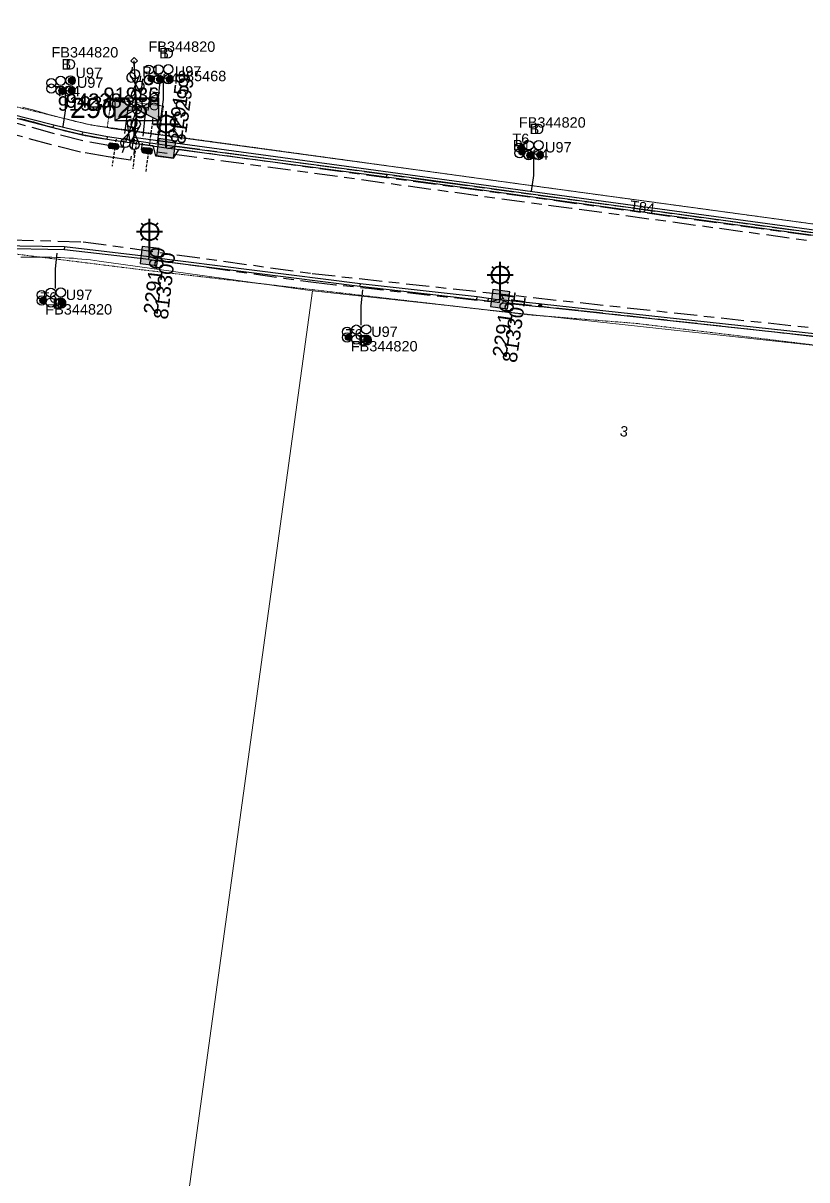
# Model space of a CAD drawing. Header units: metres. Extents: x -1 to 308408, y -2 to 6256973.
# Drawn here: x 307409.8 to 307545.8, y 6255116.7 to 6255317.5 of the extents above; entities that cross this region are included whole.
import ezdxf
from ezdxf.enums import TextEntityAlignment as Align

# ---------------------------------------------------------------- set-up
doc = ezdxf.new("R2010")
doc.units = ezdxf.units.M
for name, pattern in [('Cable Exist UG', [8.2, 4, -1.2, 1.8, -1.2]), ('DASHED', [0.75, 0.5, -0.25]), ('HIDDEN', [0.375, 0.25, -0.125]), ('HIDDEN2', [0.1875, 0.125, -0.0625])]:
    doc.linetypes.add(name, pattern=pattern)
doc.layers.get('0').update_dxf_attribs({"color": 6})
for name, color, linetype in [('_User DUCT CONFIGS', 7, 'Continuous'), ('Duct_SP_EXT', 7, 'Continuous'), ('Equip_HV_EXT', 7, 'Continuous'), ('Equip_LV_EXT', 7, 'Continuous'), ('Equip_SP_SL_EXT', 7, 'Continuous'), ('Mains_HV_EXT', 7, 'Continuous'), ('Mains_LV_EXT', 7, 'Continuous'), ('Mains_SL_EXT', 7, 'Continuous'), ('Services_SP_EXT', 7, 'Continuous'), ('Sub_SP_EXT', 7, 'Continuous'), ('SupportsUG_SP_LV_SL_EXT', 7, 'Continuous'), ('Trench_SP_EXT', 7, 'Continuous')]:
    doc.layers.add(name, color=color, linetype=linetype)
doc.layers.add('Cadastre Land Parcels_SP_EXT', color=9, linetype='Continuous', lineweight=5)
doc.layers.add('Cadastre Other Property_SP_EXT', color=9, linetype='HIDDEN', lineweight=5)
doc.layers.add('UNKNOWN_FEATURES', color=1, linetype='DASHED', plot=False)
doc.styles.add('COLUMN_LABEL', font='arial.ttf')
doc.styles.add('iecARIAL', font='arial.ttf', dxfattribs={"height": 2})
doc.styles.add('POLE_LABEL', font='arial.ttf')
doc.styles.get("Standard").update_dxf_attribs({"font": 'arial.ttf'})
doc.styles.add('SWITCH_LABEL', font='arial.ttf', dxfattribs={"height": 2.5})
doc.linetypes.add('Cable E UG', pattern='A,6,-0.5,["E",Standard,S=1.7,R=0,X=0.5,Y=-1],-2.9', length=9.4)

# ---------------------------------------------------------------- blocks, each defined once
blk = doc.blocks.new('SUB_PADMOUNT_EXT')
for points in [[(0, 0), (-3.84, 1.92), (-3.84, -1.92)], [(0, 0), (3.84, 1.92), (3.84, -1.92)]]:
    blk.add_hatch(color=256).paths.add_polyline_path(points)
for p, q in [((3.84, 1.92), (-3.84, -1.92)), ((-3.84, 1.92), (3.84, -1.92))]:
    blk.add_line(p, q)
blk.add_lwpolyline([(-3.84, -1.92), (3.84, -1.92), (3.84, 1.92), (-3.84, 1.92)], close=True)
for tag, height, flags, p in [('ASSET_NUM', 3.5, 8, (2, 2)), ('STREET_CODE', 0.2, 9, (1.5, 0)), ('CONSTRUCTED_VOLTAGE', 0.2, 9, (1.5, -0.2)), ('OPERATING_VOLTAGE', 0.2, 9, (1.5, -0.6)), ('ORIENTATION', 0.2, 9, (1.5, -0.8)), ('OWNED_BY', 0.2, 9, (1.5, -1)), ('OPERATED_BY', 0.2, 9, (1.5, -1.2)), ('SECONDARY_VOLTAGE', 0.2, 9, (1.5, -1.6)), ('STATE', 0.2, 9, (1.5, -1.8)), ('NO_PHASES', 0.2, 9, (1.5, -0.4)), ('MAINTAINED_BY', 0.2, 9, (1.5, -1.4)), ('PARENT', 0.2, 9, (1.5, -2)), ('SUBSTATION_TYPE', 0.2, 9, (1.5, -2.2)), ('STREETNAME', 0.2, 9, (1.5, -3)), ('SUBURB', 0.2, 9, (1.5, -3.2)), ('Z', 0.2, 1, (1.5, -3.6)), ('USAGE', 0.2, 9, (1.5, -2.4)), ('LEGEND', 0.2, 9, (1.5, -2.6)), ('LOCATION', 0.2, 9, (1.5, -2.8)), ('NOTES', 0.2, 9, (1.5, -3.4))]:
    blk.add_attdef(tag, text='', height=height, dxfattribs=dict(flags=flags)).set_placement(p, align=Align.MIDDLE_LEFT)
blk = doc.blocks.new('COLUMN_EXT')
blk.add_hatch(color=256).paths.add_polyline_path([(-1.49, 1.48), (-1.49, -1.49), (1.48, -1.49), (1.48, 1.48)])
blk.add_lwpolyline([(-1.49, -1.49), (1.48, -1.49), (1.48, 1.48), (-1.49, 1.48)], close=True)
for tag, height, style, flags, p in [('ASSET_NUM', 2.5, 'COLUMN_LABEL', 8, (2, 2)), ('STRUCTURE_PLANT_NUMBER', 0.2, 'POLE_LABEL', 9, (1.81, 0.03)), ('STREET_CODE', 0.2, 'COLUMN_LABEL', 9, (1.81, -0.2))]:
    blk.add_attdef(tag, text='', height=height, dxfattribs=dict(style=style, flags=flags)).set_placement(p, align=Align.MIDDLE_LEFT)
at = {"flags": 9}
for tag, p in [('COLUMN_TYPE', (1.81, -0.4)), ('OWNED_BY', (1.81, -0.6)), ('STATE', (1.81, -0.8)), ('USAGE', (1.81, -1)), ('STREETNAME', (1.81, -1.6)), ('SUBURB', (1.81, -1.8)), ('LEGEND', (1.81, -1.2)), ('LOCATION', (1.81, -1.4)), ('NOTES', (1.81, -2))]:
    blk.add_attdef(tag, text='', height=0.2, dxfattribs=at).set_placement(p, align=Align.MIDDLE_LEFT)
at = {"flags": 1}
blk.add_attdef('Z', (1.81, -2.35), '', height=0.2, dxfattribs=at)
blk = doc.blocks.new('DUCT_EXT')
blk.add_circle((0, 0.8), 0.8)
at = {"flags": 1}
blk.add_attdef('Z', (0, 0), '', height=0.2, dxfattribs=at)
at = {"flags": 9}
for tag, p in [('DUCT_CODE', (0, 0)), ('XSECT_TYPE', (0, -0.2)), ('STATE', (0, -0.6)), ('FB_REFERENCE', (0, -0.4)), ('NOTES', (0, -0.8))]:
    blk.add_attdef(tag, text='', height=0.2, dxfattribs=at).set_placement(p, align=Align.MIDDLE_LEFT)
blk = doc.blocks.new('SL_LANTERN_EXT')
at = {"lineweight": 40}
for p, q in [((0, 1.97), (0, 6.47)), ((-2.25, 4.22), (2.25, 4.22)), ((-1.46, 5.68), (-1.06, 5.28)), ((1.46, 5.68), (1.06, 5.28)), ((-1.46, 2.76), (-1.06, 3.16)), ((0, 0), (0, 2.72)), ((1.46, 2.76), (1.06, 3.16))]:
    blk.add_line(p, q, dxfattribs=at)
blk.add_circle((0, 4.22), 1.5, dxfattribs=at)
at = {"style": 'iecARIAL', "flags": 8}
blk.add_attdef('ASSET_NUM', (1.5, 1.5), '', height=2.5, dxfattribs=at)
for tag, p, height, flags in [('OPERATING_VOLTAGE', (0.98, -1.65), 0.2, 9), ('ORIENTATION', (0.98, -1.85), 0.2, 9), ('OWNED_BY', (0.98, -2.05), 0.2, 9), ('CONSTRUCTED_VOLTAGE', (0.98, -0.65), 0.2, 9), ('CONTROL_TYPE', (0.98, -0.85), 0.2, 9), ('LANTERN_PURPOSE', (0.98, -1.05), 0.2, 9), ('LANTERN_TYPE', (0.98, -1.25), 0.2, 9), ('NO_PHASES', (0.98, -1.45), 0.2, 9), ('LNUMBER', (2.18, -3.25), 2.5, 8), ('STATE', (0.98, -2.25), 0.2, 9), ('USAGE', (0.98, -2.45), 0.2, 9), ('CEXIST', (0.98, -2.65), 0.2, 9), ('CNEW', (0.98, -2.85), 0.2, 9), ('CNUMBER', (0.98, -3.05), 0.2, 9), ('CREMOVE', (0.98, -3.25), 0.2, 9), ('CREPLACE', (0.98, -3.45), 0.2, 9), ('LKINGHEIGHT', (0.98, -3.65), 0.2, 9), ('LBRACKET', (0.98, -3.85), 0.2, 9), ('LBRACKETVOCAB', (0.98, -4.05), 0.2, 9), ('LCATEGORY', (0.98, -4.25), 0.2, 9), ('LCHARGE1', (0.98, -4.45), 0.2, 9), ('LCHARGE1PERCENT', (0.98, -4.65), 0.2, 9), ('LCHARGE2', (0.98, -4.85), 0.2, 9), ('LCHARGE2PERCENT', (0.98, -5.05), 0.2, 9), ('LCHARGE3', (0.98, -5.25), 0.2, 9), ('LCHARGE3PERCENT', (0.98, -5.45), 0.2, 9), ('LEXIST', (0.98, -5.65), 0.2, 9), ('LLAMP', (0.98, -5.85), 0.2, 9), ('LLAMPVOCAB', (0.98, -6.05), 0.2, 9), ('LMAST', (0.98, -6.25), 0.2, 9), ('LMASTVOCAB', (0.98, -6.45), 0.2, 9), ('LNEW', (0.98, -6.65), 0.2, 9), ('LANTNUMBER', (0.98, -6.85), 0.2, 9), ('LOUTREACH', (0.98, -7.25), 0.2, 9), ('LOUTREACHVOCAB', (0.98, -7.45), 0.2, 9), ('LRATECODE', (0.98, -7.65), 0.2, 9), ('LREMOVE', (0.98, -7.85), 0.2, 9), ('LREPLACE', (0.98, -8.05), 0.2, 9), ('STREETNAME', (0.98, -9.25), 0.2, 9), ('SUBURB', (0.98, -9.45), 0.2, 1), ('LTYPE', (0.98, -8.25), 0.2, 9), ('LTYPEVOCAB', (0.98, -8.45), 0.2, 9), ('LEGEND', (0.98, -8.65), 0.2, 9), ('LOCATION', (0.98, -8.85), 0.2, 9), ('NOTES', (0.98, -9.05), 0.2, 9)]:
    blk.add_attdef(tag, p, '', height=height, dxfattribs=dict(flags=flags))
blk = doc.blocks.new('CCP_EXT')
at = {"flags": 9}
for tag, p in [('STATE', (0, -1.8)), ('NOTES', (0, -2))]:
    blk.add_attdef(tag, text='', height=0.2, dxfattribs=at).set_placement(p, align=Align.MIDDLE_LEFT)
blk.add_wipeout([(0, 0.57), (0.57, 0), (0, -0.57), (-0.57, 0)])
blk.add_lwpolyline([(-0.57, 0), (0, 0.57), (0.57, 0), (0, -0.57), (-0.57, 0)])
at = {"flags": 1}
blk.add_attdef('Z', (0, 0), '', height=0.2, dxfattribs=at)
at = {"flags": 9}
for tag, p in [('CCP_TYPE', (0, 0)), ('CONSTRUCTED_VOLTAGE', (0, -0.2)), ('OPERATING_VOLTAGE', (0, -0.6)), ('ORIENTATION', (0, -0.8)), ('OWNED_BY', (0, -1)), ('NO_PHASES', (0, -0.4)), ('USAGE', (0, -1.2)), ('LEGEND', (0, -1.4)), ('LIFE_SUPPORT', (0, -1.6))]:
    blk.add_attdef(tag, text='', height=0.2, dxfattribs=at).set_placement(p, align=Align.MIDDLE_LEFT)
blk = doc.blocks.new('HV_STJ_EXT')
h = blk.add_hatch(color=256)
edge = h.paths.add_edge_path()
edge.add_ellipse((-0.59, 0.13), major_axis=(0.226, 0.226), ratio=1, start_angle=45, end_angle=135)
edge.add_line((-0.91, 0.13), (-0.91, -0.13))
edge.add_ellipse((-0.59, -0.13), major_axis=(0.226, 0.226), ratio=1, start_angle=135, end_angle=225)
edge.add_line((-0.59, -0.45), (0.59, -0.45))
edge.add_ellipse((0.59, -0.13), major_axis=(-0.226, 0.226), ratio=1, start_angle=135, end_angle=225)
edge.add_line((0.91, -0.13), (0.91, 0.13))
edge.add_ellipse((0.59, 0.13), major_axis=(-0.226, 0.226), ratio=1, start_angle=225, end_angle=315)
edge.add_line((0.59, 0.45), (-0.59, 0.45))
blk.add_lwpolyline([(-0.91, 0.13), (-0.91, -0.13, 0.414214), (-0.59, -0.45), (0.59, -0.45, 0.414214), (0.91, -0.13), (0.91, 0.13, 0.414214), (0.59, 0.45), (-0.59, 0.45, 0.414214)], format="xyb", close=True)
for tag, flags, p in [('ORIENTATION', 9, (1.5, 0)), ('Z', 1, (1.5, -0.8)), ('USAGE', 9, (1.5, -0.2)), ('LEGEND', 9, (1.5, -0.4)), ('NOTES', 9, (1.5, -0.6))]:
    blk.add_attdef(tag, text='', height=0.2, dxfattribs=dict(flags=flags)).set_placement(p, align=Align.MIDDLE_LEFT)
blk = doc.blocks.new('LV_UG_DFUSE_CLOSED_EXT')
for points in [[(1, 0), (0, 0)], [(5.04, 0.73), (2.16, -0.72)], [(5.05, -0.71), (2.16, 0.72)], [(6.2, 0.01), (7.2, 0.01)]]:
    blk.add_lwpolyline(points)
for centre in [(1.8, 0), (5.4, 0.01)]:
    blk.add_circle(centre, 0.8)
at = {"flags": 9}
for tag, p in [('ACTUAL_STATUS', (0, 0)), ('CONSTRUCTED_VOLTAGE', (0, -0.2)), ('OPERATING_VOLTAGE', (0, -0.6)), ('ORIENTATION', (0, -0.8)), ('STATE', (0, -1)), ('SWITCH_TYPE', (0, -1.2)), ('NO_PHASES', (0, -0.4)), ('USAGE', (0, -1.4)), ('NOTES', (0, -1.6))]:
    blk.add_attdef(tag, text='', height=0.2, dxfattribs=at).set_placement(p, align=Align.MIDDLE_LEFT)
at = {"flags": 1}
blk.add_attdef('Z', (0, 0), '', height=0.2, dxfattribs=at)
blk = doc.blocks.new('SWG_HOLEC_SU_EXT')
blk.add_line((1.8, -2), (5.8, -2))
for points in [[(1, 0), (0, 0)], [(6.6, 0), (7.6, 0)]]:
    blk.add_lwpolyline(points)
for points in [[(1.8, -0.8, 1), (1.8, 0.8, 1)], [(5.8, -0.8, 1), (5.8, 0.8, 1)]]:
    blk.add_lwpolyline(points, format="xyb", close=True)
at = {"style": 'SWITCH_LABEL', "flags": 8}
blk.add_attdef('ASSET_NUM', text='', height=2.5, rotation=179.9544, dxfattribs=at).set_placement((-2.4, 0), align=Align.MIDDLE_LEFT)
at = {"flags": 1}
blk.add_attdef('Z', (0, 0), '', height=0.2, dxfattribs=at)
at = {"flags": 9}
for tag, p in [('ACTUAL_STATUS', (0, -0.4)), ('CONSTRUCTED_VOLTAGE', (0, -0.6)), ('OPERATING_VOLTAGE', (0, -1)), ('ORIENTATION', (0, -1.2)), ('OWNED_BY', (0, -1.4)), ('STATE', (0, -1.8)), ('SWITCH_TYPE', (0, -2)), ('NO_PHASES', (0, -0.8)), ('PARENT', (0, -1.6)), ('STREETNAME', (0, -2.6)), ('SUBURB', (0, -2.8)), ('USAGE', (0, -2.2)), ('LOCATION', (0, -2.4)), ('NOTES', (0, -3))]:
    blk.add_attdef(tag, text='', height=0.2, dxfattribs=at).set_placement(p, align=Align.MIDDLE_LEFT)
at = {"style": 'SWITCH_LABEL', "flags": 9}
blk.add_attdef('STREET_CODE', text='', height=0.2, dxfattribs=at).set_placement((0, -0.2), align=Align.MIDDLE_LEFT)
blk = doc.blocks.new('SWG_HOLEC_SU_NO_EXT')
blk.add_line((1.8, -2), (5.8, -2))
for points in [[(1, 0), (0, 0)], [(6.6, 0), (7.6, 0)]]:
    blk.add_lwpolyline(points)
for points in [[(1.8, -0.8, 1), (1.8, 0.8, 1)], [(5.8, -0.8, 1), (5.8, 0.8, 1)]]:
    blk.add_lwpolyline(points, format="xyb", close=True)
at = {"insert": (5.31, -3.64), "char_height": 1.4, "width": 3.8863, "attachment_point": 1, "rotation": 180}
blk.add_mtext('{\\fArial|b0|i0|c0|p34;N/O}', dxfattribs=at)
at = {"style": 'SWITCH_LABEL', "flags": 8}
blk.add_attdef('ASSET_NUM', text='', height=2.5, rotation=179.9544, dxfattribs=at).set_placement((-2.4, 0), align=Align.MIDDLE_LEFT)
at = {"flags": 1}
blk.add_attdef('Z', (0, 0), '', height=0.2, dxfattribs=at)
at = {"flags": 9}
for tag, p in [('ACTUAL_STATUS', (0, -0.4)), ('CONSTRUCTED_VOLTAGE', (0, -0.6)), ('OPERATING_VOLTAGE', (0, -1)), ('ORIENTATION', (0, -1.2)), ('OWNED_BY', (0, -1.4)), ('STATE', (0, -1.8)), ('SWITCH_TYPE', (0, -2)), ('NO_PHASES', (0, -0.8)), ('PARENT', (0, -1.6)), ('STREETNAME', (0, -2.6)), ('SUBURB', (0, -2.8)), ('USAGE', (0, -2.2)), ('LOCATION', (0, -2.4)), ('NOTES', (0, -3))]:
    blk.add_attdef(tag, text='', height=0.2, dxfattribs=at).set_placement(p, align=Align.MIDDLE_LEFT)
at = {"style": 'SWITCH_LABEL', "flags": 9}
blk.add_attdef('STREET_CODE', text='', height=0.2, dxfattribs=at).set_placement((0, -0.2), align=Align.MIDDLE_LEFT)
blk = doc.blocks.new('CABLE_LARGE_EXT')
h = blk.add_hatch(color=256)
edge = h.paths.add_edge_path()
edge.add_arc((0, 0.55), 0.55, 0, 360)
blk.add_circle((0, 0.55), 0.55)
at = {"flags": 1}
blk.add_attdef('Z', (0, 0), '', height=0.2, dxfattribs=at)
at = {"flags": 9}
for tag, p in [('COND_CODE', (0, 0)), ('STATE', (0, -0.4)), ('XSECT_SIZE', (0, -0.6)), ('FB_REFERENCE', (0, -0.2)), ('NOTES', (0, -0.8))]:
    blk.add_attdef(tag, text='', height=0.2, dxfattribs=at).set_placement(p, align=Align.MIDDLE_LEFT)

msp = doc.modelspace()

# ---------------------------------------------------------------- linework, layer by layer
at = {"layer": '_User DUCT CONFIGS'}
for points in [[(307434.07, 6255307.17), (307434.07, 6255304.19), (307433.02, 6255296.7)], [(307417.07, 6255305.21), (307417.07, 6255302.23), (307416.67, 6255299.51)], [(307498.34, 6255293.99), (307498.34, 6255291.01), (307497.94, 6255288.3)], [(307415.4, 6255271.43), (307415.4, 6255274.81), (307415.69, 6255277.55)], [(307468.42, 6255265.03), (307468.42, 6255268.41), (307468.71, 6255271.15)]]:
    msp.add_lwpolyline(points, dxfattribs=at)
at = {"layer": 'Cadastre Land Parcels_SP_EXT', "linetype": 'Continuous'}
for points in [[(307409.69, 6255302.87), (307410.48, 6255302.67), (307411.28, 6255302.47), (307412.07, 6255302.26), (307412.86, 6255302.04), (307413.65, 6255301.81), (307414.44, 6255301.58), (307415.16, 6255301.37), (307415.87, 6255301.17), (307416.59, 6255300.97), (307417.32, 6255300.78), (307418.04, 6255300.6), (307418.77, 6255300.42), (307419.49, 6255300.26), (307420.22, 6255300.09), (307420.95, 6255299.94), (307421.68, 6255299.79), (307422.42, 6255299.65), (307423.15, 6255299.52), (307423.89, 6255299.4), (307424.62, 6255299.28), (307425.36, 6255299.16), (307426.1, 6255299.06), (307588.42, 6255276.95)], [(307588.42, 6255276.95), (307426.1, 6255299.06), (307425.36, 6255299.16), (307424.62, 6255299.28), (307423.89, 6255299.4), (307423.15, 6255299.52), (307422.42, 6255299.65), (307421.68, 6255299.79), (307420.95, 6255299.94), (307420.22, 6255300.09), (307419.49, 6255300.26), (307418.77, 6255300.42), (307418.04, 6255300.6), (307417.32, 6255300.78), (307416.59, 6255300.97), (307415.87, 6255301.17), (307415.16, 6255301.37), (307414.44, 6255301.58), (307413.65, 6255301.81), (307412.86, 6255302.04), (307412.07, 6255302.26), (307411.28, 6255302.47), (307410.48, 6255302.67), (307409.69, 6255302.87)], [(307409.37, 6255276.84), (307410.19, 6255276.84), (307411.02, 6255276.85), (307411.76, 6255276.86), (307412.51, 6255276.87), (307413.26, 6255276.86), (307414, 6255276.85), (307414.75, 6255276.84), (307415.5, 6255276.81), (307416.24, 6255276.78), (307416.99, 6255276.74), (307417.73, 6255276.69), (307418.48, 6255276.64), (307419.22, 6255276.58), (307419.97, 6255276.51), (307420.71, 6255276.43), (307421.45, 6255276.35), (307422.19, 6255276.26), (307422.93, 6255276.17), (307459.97, 6255271), (307587.67, 6255257.12)], [(307426.09, 6255024.13), (307459.97, 6255271), (307459.97, 6255271), (307422.93, 6255276.17), (307422.19, 6255276.26), (307421.45, 6255276.35), (307420.71, 6255276.43), (307419.97, 6255276.51), (307419.22, 6255276.58), (307418.48, 6255276.64), (307417.73, 6255276.69), (307416.99, 6255276.74), (307416.24, 6255276.78), (307415.5, 6255276.81), (307414.75, 6255276.84), (307414, 6255276.85), (307413.26, 6255276.86), (307412.51, 6255276.87), (307411.76, 6255276.86), (307411.02, 6255276.85), (307410.19, 6255276.84), (307409.37, 6255276.84)], [(307602.44, 6255104.04), (307619.63, 6255119.37), (307608.28, 6255142.37), (307576.76, 6255147.05), (307587.67, 6255257.12), (307459.97, 6255271), (307426.09, 6255024.13)]]:
    msp.add_lwpolyline(points, dxfattribs=at)
at = {"layer": 'Cadastre Other Property_SP_EXT', "linetype": 'HIDDEN2'}
msp.add_lwpolyline([(307738.53, 6255268.49, -0.398404), (307719.06, 6255259.1), (307719.06, 6255259.1), (307533.56, 6255284.42), (307500.22, 6255288.96), (307421.6, 6255299.77), (307404.06, 6255304.04)], format="xyb", dxfattribs=at)
msp.add_lwpolyline([(307433.44, 6255298.06), (307434.13, 6255303.08), (307425.02, 6255304.27), (307424.37, 6255299.39), (307424.62, 6255299.28), (307424.62, 6255299.28), (307425.36, 6255299.16), (307426.1, 6255299.06), (307432.71, 6255298.16), (307433.44, 6255298.06)], close=True, dxfattribs=at)
msp.add_lwpolyline([(307391.03, 6255279.56), (307430.79, 6255274.6), (307497.25, 6255266.86), (307516.26, 6255265.33), (307546.6, 6255261.65), (307594.65, 6255256.62), (307693.26, 6255243), (307696.97, 6255241.57), (307700.54, 6255238.89), (307703.14, 6255235.27), (307704.76, 6255230.71), (307706.57, 6255226.28), (307708.48, 6255223.49), (307706.32, 6255220.33), (307701.1, 6255215.02), (307716.93, 6255204.22), (307725.62, 6255212.44), (307732, 6255219.31), (307741.79, 6255232.09)], dxfattribs=at)
at = {"layer": 'Duct_SP_EXT'}
for p, q in [((307407.35, 6255301.8), (307415.06, 6255299.82)), ((307407.25, 6255301.33), (307414.94, 6255299.36)), ((307414.94, 6255299.36), (307415, 6255299.59)), ((307415.06, 6255299.82), (307415, 6255299.59)), ((307415.06, 6255299.82), (307420.13, 6255298.62)), ((307414.94, 6255299.36), (307420.03, 6255298.15)), ((307420.03, 6255298.15), (307420.08, 6255298.38)), ((307420.03, 6255298.15), (307424.32, 6255297.34)), ((307420.13, 6255298.62), (307420.08, 6255298.38)), ((307420.13, 6255298.62), (307424.4, 6255297.81)), ((307424.32, 6255297.34), (307424.36, 6255297.57)), ((307424.4, 6255297.81), (307424.36, 6255297.57)), ((307424.4, 6255297.81), (307429.03, 6255297.12)), ((307424.32, 6255297.34), (307428.96, 6255296.64)), ((307428.96, 6255296.64), (307429, 6255296.88)), ((307428.96, 6255296.64), (307429, 6255296.88)), ((307428.96, 6255296.64), (307434.61, 6255295.8)), ((307429.03, 6255297.12), (307429, 6255296.88)), ((307429.03, 6255297.12), (307429, 6255296.88)), ((307429.03, 6255297.12), (307434.68, 6255296.27)), ((307434.61, 6255295.8), (307434.65, 6255296.03)), ((307434.62, 6255295.8), (307434.65, 6255296.03)), ((307434.62, 6255295.8), (307472.86, 6255290.79)), ((307434.68, 6255296.27), (307434.65, 6255296.03)), ((307434.68, 6255296.27), (307434.65, 6255296.03)), ((307434.68, 6255296.27), (307472.92, 6255291.27)), ((307472.86, 6255290.79), (307472.89, 6255291.03)), ((307472.86, 6255290.79), (307472.89, 6255291.03)), ((307472.86, 6255290.79), (307472.86, 6255290.79)), ((307472.86, 6255290.79), (307568.03, 6255277.74)), ((307472.92, 6255291.27), (307472.89, 6255291.03)), ((307472.92, 6255291.27), (307472.89, 6255291.03)), ((307472.92, 6255291.27), (307472.92, 6255291.27)), ((307472.92, 6255291.27), (307568.1, 6255278.22)), ((307400.52, 6255278.94), (307416.94, 6255278.67)), ((307400.52, 6255278.46), (307416.91, 6255278.19)), ((307416.91, 6255278.19), (307416.93, 6255278.43)), ((307416.91, 6255278.19), (307431.55, 6255276.48)), ((307416.94, 6255278.67), (307416.93, 6255278.43)), ((307416.94, 6255278.67), (307431.61, 6255276.96)), ((307431.54, 6255276.45), (307431.57, 6255276.68)), ((307431.54, 6255276.45), (307468.23, 6255271.78)), ((307431.55, 6255276.48), (307431.58, 6255276.72)), ((307431.6, 6255276.92), (307431.57, 6255276.68)), ((307431.61, 6255276.96), (307431.58, 6255276.72)), ((307431.6, 6255276.92), (307468.29, 6255272.26)), ((307468.23, 6255271.78), (307468.26, 6255272.02)), ((307468.23, 6255271.78), (307488.49, 6255269.51)), ((307468.29, 6255272.26), (307468.26, 6255272.02)), ((307468.29, 6255272.26), (307488.55, 6255269.99)), ((307488.49, 6255269.51), (307488.52, 6255269.75)), ((307488.49, 6255269.51), (307488.52, 6255269.75)), ((307488.49, 6255269.51), (307488.49, 6255269.51)), ((307488.49, 6255269.51), (307490.47, 6255269.26)), ((307488.55, 6255269.99), (307488.52, 6255269.75)), ((307488.55, 6255269.99), (307488.52, 6255269.75)), ((307488.55, 6255269.99), (307488.55, 6255269.99)), ((307488.55, 6255269.99), (307490.53, 6255269.74)), ((307490.47, 6255269.26), (307490.5, 6255269.5)), ((307490.47, 6255269.26), (307492.43, 6255268.96)), ((307490.53, 6255269.74), (307490.5, 6255269.5)), ((307490.53, 6255269.74), (307492.51, 6255269.44)), ((307492.51, 6255269.44), (307492.47, 6255269.2)), ((307493.1, 6255269.35), (307493.08, 6255269.12)), ((307499.33, 6255268.72), (307493.1, 6255269.35)), ((307492.43, 6255268.96), (307492.47, 6255269.2)), ((307493.05, 6255268.88), (307493.08, 6255269.12)), ((307499.28, 6255268.24), (307493.05, 6255268.88)), ((307499.28, 6255268.24), (307499.3, 6255268.48)), ((307499.28, 6255268.24), (307499.3, 6255268.48)), ((307499.47, 6255268.22), (307499.28, 6255268.24)), ((307499.28, 6255268.24), (307499.28, 6255268.24)), ((307499.33, 6255268.72), (307499.3, 6255268.48)), ((307499.33, 6255268.72), (307499.3, 6255268.48)), ((307499.52, 6255268.7), (307499.33, 6255268.72)), ((307499.33, 6255268.72), (307499.33, 6255268.72)), ((307499.47, 6255268.22), (307499.5, 6255268.46)), ((307499.66, 6255268.2), (307499.47, 6255268.22)), ((307499.52, 6255268.7), (307499.5, 6255268.46)), ((307499.72, 6255268.68), (307499.52, 6255268.7)), ((307499.66, 6255268.2), (307499.69, 6255268.44)), ((307499.66, 6255268.2), (307499.69, 6255268.44)), ((307499.69, 6255268.2), (307499.66, 6255268.2)), ((307499.66, 6255268.2), (307499.66, 6255268.2)), ((307499.72, 6255268.68), (307499.69, 6255268.44)), ((307499.72, 6255268.68), (307499.69, 6255268.44)), ((307499.69, 6255268.2), (307499.72, 6255268.44)), ((307571.61, 6255260.38), (307499.69, 6255268.2)), ((307499.74, 6255268.68), (307499.72, 6255268.68)), ((307499.72, 6255268.68), (307499.72, 6255268.68)), ((307499.74, 6255268.68), (307499.72, 6255268.44)), ((307571.66, 6255260.86), (307499.74, 6255268.68))]:
    msp.add_line(p, q, dxfattribs=at)
at = {"layer": 'Mains_HV_EXT', "linetype": 'Cable Exist UG'}
for points in [[(307425.27, 6255296.14), (307420.14, 6255297.03), (307415.18, 6255298.26), (307408.95, 6255299.98), (307403.71, 6255301.07), (307346.59, 6255308.9), (307342.82, 6255307.51), (307337.88, 6255308.05), (307331.26, 6255310.04), (307331.26, 6255310.04), (307327.53, 6255312.9), (307324.43, 6255317.47), (307320.32, 6255286.6), (307320.32, 6255286.6), (307318.57, 6255283.49), (307317.06, 6255280.05), (307316.89, 6255278.59), (307316.49, 6255274.87), (307324.86, 6255274.08)], [(307429.49, 6255302.5), (307428.41, 6255293.71), (307424.49, 6255294.24), (307424.49, 6255294.24), (307419.73, 6255295.07), (307414.67, 6255296.32), (307408.48, 6255298.03), (307403.37, 6255299.1), (307402.94, 6255299.16), (307400.21, 6255280.23), (307400.21, 6255280.23), (307407.56, 6255279.85), (307420.2, 6255279.52), (307459.93, 6255274.01), (307490.15, 6255270.72), (307490.15, 6255270.72), (307567.04, 6255262.38)], [(307429.49, 6255302.5), (307427.87, 6255302.27), (307427.06, 6255295.9), (307426, 6255296.04)], [(307429.49, 6255302.5), (307430.95, 6255301.8), (307430.27, 6255295.5), (307431.29, 6255295.32)], [(307668.06, 6255272.95), (307667.11, 6255271.34), (307666.32, 6255263.32), (307666.32, 6255263.32), (307558.99, 6255277.95), (307504.93, 6255285.29), (307431.37, 6255295.31)]]:
    msp.add_lwpolyline(points, dxfattribs=at)
at = {"layer": 'Mains_HV_EXT', "linetype": 'Cable E UG'}
msp.add_lwpolyline([(307429.23, 6255300.51), (307428.93, 6255297.67), (307428.93, 6255297.67), (307588.29, 6255275.96), (307665.04, 6255265.5), (307666.62, 6255271.58)], dxfattribs=at)
at = {"layer": 'Mains_LV_EXT', "linetype": 'Cable Exist UG'}
for points in [[(307409.21, 6255300.93), (307409.99, 6255300.73), (307410.77, 6255300.53), (307411.55, 6255300.33), (307412.32, 6255300.11), (307413.09, 6255299.89), (307413.88, 6255299.66), (307414.6, 6255299.45), (307415.34, 6255299.24), (307416.08, 6255299.04), (307416.82, 6255298.84), (307417.56, 6255298.66), (307418.31, 6255298.48), (307419.05, 6255298.3), (307419.8, 6255298.14), (307420.55, 6255297.98), (307421.3, 6255297.83), (307422.05, 6255297.69), (307422.81, 6255297.55), (307423.56, 6255297.42), (307424.32, 6255297.3), (307425.07, 6255297.19), (307425.83, 6255297.08), (307427.57, 6255296.84), (307429.49, 6255302.5)], [(307429.49, 6255302.5), (307428.99, 6255296.65), (307428.99, 6255296.65), (307432.3, 6255296.2), (307432.74, 6255294.44), (307435.88, 6255294.01), (307436.86, 6255295.58), (307565.76, 6255278.02), (307566.18, 6255276.37), (307569.17, 6255275.96), (307569.98, 6255277.44), (307588.15, 6255274.96), (307589.13, 6255274.84)]]:
    msp.add_lwpolyline(points, dxfattribs=at)
at = {"layer": 'Mains_SL_EXT', "linetype": 'Cable Exist UG'}
for points in [[(307434.88, 6255295.68), (307436.46, 6255296.13), (307436.46, 6255296.13), (307480.36, 6255290.16), (307480.36, 6255290.16, 0.017714), (307482.93, 6255289.83), (307482.93, 6255289.83), (307566.48, 6255278.43), (307566.48, 6255278.43), (307567.93, 6255277.73)], [(307431.69, 6255277.02), (307433.55, 6255276.23), (307433.55, 6255276.23), (307460.16, 6255272.49), (307460.16, 6255272.49, 0.00096), (307490.89, 6255269.15), (307490.89, 6255269.15), (307492.93, 6255269.66)]]:
    msp.add_lwpolyline(points, format="xyb", dxfattribs=at)
msp.add_lwpolyline([(307492.57, 6255269.54), (307494.04, 6255268.94), (307494.04, 6255268.94), (307506.43, 6255267.6), (307526.9, 6255265.35), (307587.83, 6255258.52), (307617.52, 6255254.98), (307618.77, 6255255.31)], dxfattribs=at)
at = {"layer": 'Trench_SP_EXT', "linetype": 'Cable Exist UG'}
for points in [[(307431.01, 6255301.54), (307427.79, 6255303.9)], [(307428.94, 6255296.89), (307429.56, 6255301.34)]]:
    msp.add_lwpolyline(points, dxfattribs=at)
at = {"layer": 'UNKNOWN_FEATURES'}
for points in [[(307432.3, 6255301.11), (307431.03, 6255291.71)], [(307425.88, 6255297.35), (307425.2, 6255292.66)], [(307429.4, 6255296.8), (307428.78, 6255292.2)]]:
    msp.add_lwpolyline(points, dxfattribs=at)

# ---------------------------------------------------------------- block references
at = {"layer": '_User DUCT CONFIGS'}
for name, p, rotation in [('DUCT_EXT', (307432.37, 6255309.4), 90.25985383724117), ('DUCT_EXT', (307434.05, 6255309.44), 90.25985383724117), ('DUCT_EXT', (307435.77, 6255309.47), 90.25985383724117), ('DUCT_EXT', (307415.46, 6255307.07), 90.25985383724117), ('DUCT_EXT', (307417.06, 6255307.47), 90.25985383724117), ('DUCT_EXT', (307418.78, 6255307.51), 90.25985383724117), ('CABLE_LARGE_EXT', (307418.74, 6255307.51), 90.0000000000002), ('DUCT_EXT', (307432.37, 6255307.65), 90.25985383724117), ('DUCT_EXT', (307434.05, 6255307.72), 90.25985383724117), ('CABLE_LARGE_EXT', (307434.05, 6255307.72), 89.95891287354422), ('DUCT_EXT', (307435.76, 6255307.74), 90.25985383724117), ('CABLE_LARGE_EXT', (307435.76, 6255307.74), 89.95891287354422), ('DUCT_EXT', (307415.46, 6255306.11), 90.25985383724117), ('DUCT_EXT', (307417.06, 6255305.76), 90.25985383724117), ('CABLE_LARGE_EXT', (307417.06, 6255305.76), 89.96555409996196), ('DUCT_EXT', (307418.76, 6255305.78), 90.25985383724117), ('CABLE_LARGE_EXT', (307418.76, 6255305.78), 89.95891287354422), ('DUCT_EXT', (307496.73, 6255295.86), 90.25985383724061), ('DUCT_EXT', (307496.73, 6255294.9), 90.25985383724061), ('CABLE_LARGE_EXT', (307496.73, 6255295.86), 90), ('DUCT_EXT', (307498.33, 6255296.26), 90.25985383724061), ('DUCT_EXT', (307498.33, 6255294.55), 90.25985383724061), ('DUCT_EXT', (307500.03, 6255294.57), 90.25985383724061), ('DUCT_EXT', (307500.05, 6255296.3), 90.25985383724061), ('CABLE_LARGE_EXT', (307498.3, 6255294.52), 89.95891287354422), ('CABLE_LARGE_EXT', (307500.03, 6255294.57), 89.95891287354422), ('DUCT_EXT', (307415.37, 6255270.67), 90.25985383724117), ('DUCT_EXT', (307417.09, 6255270.71), 90.25985383724117), ('DUCT_EXT', (307413.77, 6255270.27), 90.25985383724117), ('DUCT_EXT', (307413.77, 6255269.31), 90.25985383724117), ('CABLE_LARGE_EXT', (307413.77, 6255269.31), 90.0000000000002), ('DUCT_EXT', (307415.37, 6255268.96), 90.25985383724117), ('DUCT_EXT', (307417.07, 6255268.98), 90.25985383724117), ('CABLE_LARGE_EXT', (307417.04, 6255268.96), 90.0000000000002), ('DUCT_EXT', (307466.79, 6255263.87), 90.25985383724117), ('DUCT_EXT', (307466.79, 6255262.91), 90.25985383724117), ('CABLE_LARGE_EXT', (307466.79, 6255262.91), 90.0000000000002), ('DUCT_EXT', (307468.39, 6255264.27), 90.25985383724117), ('DUCT_EXT', (307468.39, 6255262.56), 90.25985383724117), ('DUCT_EXT', (307470.1, 6255262.58), 90.25985383724117), ('DUCT_EXT', (307470.11, 6255264.31), 90.25985383724117), ('CABLE_LARGE_EXT', (307470.06, 6255262.56), 90.0000000000002)]:
    msp.add_blockref(name, p, dxfattribs=dict(at, rotation=rotation))
for p in [(307432, 6255307.29), (307496.36, 6255294.55)]:
    msp.add_blockref('CABLE_LARGE_EXT', p, dxfattribs=at)
at = {"layer": 'Equip_HV_EXT'}
ref = msp.add_blockref('SWG_HOLEC_SU_NO_EXT', (307429.28, 6255300.77), dxfattribs=dict(at, rotation=83.07893231103371))
ref.add_attrib('ASSET_NUM', '94238', dxfattribs={"layer": '0', "height": 2.5, "style": 'SWITCH_LABEL'}).set_placement((307426.88, 6255302.02), align=Align.BOTTOM_RIGHT)
at = {"layer": 'Equip_HV_EXT', "rotation": 352.243993965897}
for p in [(307425.46, 6255296.11), (307431.29, 6255295.32)]:
    msp.add_blockref('HV_STJ_EXT', p, dxfattribs=at)
at = {"layer": 'Equip_LV_EXT'}
for p, rotation in [((307429.25, 6255301.79), 251.2710499371178), ((307429.42, 6255301.74), 266.3144986248593)]:
    msp.add_blockref('LV_UG_DFUSE_CLOSED_EXT', p, dxfattribs=dict(at, rotation=rotation))
at = {"layer": 'Equip_SP_SL_EXT'}
ref = msp.add_blockref('SL_LANTERN_EXT', (307434.6, 6255295.74), dxfattribs=at)
ref.add_attrib('ASSET_NUM', '229159', dxfattribs={"layer": '0', "height": 2.5, "rotation": 82.6384, "style": 'iecARIAL'}).set_placement((307436.1, 6255297.24), align=Align.MIDDLE_LEFT)
ref = msp.add_blockref('SL_LANTERN_EXT', (307431.7, 6255277.05), dxfattribs=at)
ref.add_attrib('ASSET_NUM', '229160', dxfattribs={"layer": '0', "height": 2.5, "rotation": 83.4574, "style": 'iecARIAL'}).set_placement((307433.2, 6255278.55), align=Align.MIDDLE_RIGHT)
ref = msp.add_blockref('SL_LANTERN_EXT', (307492.57, 6255269.54), dxfattribs=at)
ref.add_attrib('ASSET_NUM', '229161', dxfattribs={"layer": '0', "height": 2.5, "rotation": 81.8982, "style": 'iecARIAL'}).set_placement((307494.07, 6255271.04), align=Align.MIDDLE_RIGHT)
at = {"layer": 'Services_SP_EXT'}
msp.add_blockref('CCP_EXT', (307429.03, 6255310.95), dxfattribs=at)
at = {"layer": 'Sub_SP_EXT'}
ref = msp.add_blockref('SUB_PADMOUNT_EXT', (307429.49, 6255302.5), dxfattribs=at)
ref.add_attrib('ASSET_NUM', '29625', dxfattribs={"layer": '0', "height": 3.5}).set_placement((307431.49, 6255302.75), align=Align.MIDDLE_RIGHT)
at = {"layer": 'SupportsUG_SP_LV_SL_EXT'}
ref = msp.add_blockref('COLUMN_EXT', (307434.6, 6255295.74), dxfattribs=dict(at, rotation=172.0058173714916))
ref.add_attrib('ASSET_NUM', '813299', dxfattribs={"layer": '0', "height": 2.5, "rotation": 82.3654, "style": 'COLUMN_LABEL'}).set_placement((307436.6, 6255296.49), align=Align.MIDDLE_LEFT)
ref = msp.add_blockref('COLUMN_EXT', (307431.7, 6255277.05), dxfattribs=dict(at, rotation=172.8502272597662))
ref.add_attrib('ASSET_NUM', '813300', dxfattribs={"layer": '0', "height": 2.5, "rotation": 83.4574, "style": 'COLUMN_LABEL'}).set_placement((307433.7, 6255277.8), align=Align.TOP_RIGHT)
ref = msp.add_blockref('COLUMN_EXT', (307492.57, 6255269.54), dxfattribs=dict(at, rotation=172.0381419405507))
ref.add_attrib('ASSET_NUM', '813301', dxfattribs={"layer": '0', "height": 2.5, "rotation": 81.8982, "style": 'COLUMN_LABEL'}).set_placement((307494.57, 6255270.29), align=Align.TOP_RIGHT)

# ---------------------------------------------------------------- texts
at = {"layer": '_User DUCT CONFIGS'}
for s, p in [('FB344820', (307431.51, 6255312.49)), ('FB344820', (307414.67, 6255311.51)), ('B', (307433.38, 6255311.35)), ('D', (307434.08, 6255311.35)), ('B', (307416.4, 6255309.42)), ('D', (307417.11, 6255309.42)), ('U97', (307418.84, 6255307.95)), ('U97', (307436.08, 6255308.2)), ('U97', (307419.08, 6255306.24)), ('T84', (307432.38, 6255306.98)), ('T84', (307415.31, 6255304.76)), ('FB344820', (307495.81, 6255299.33)), ('B', (307497.68, 6255298.2)), ('D', (307498.38, 6255298.2)), ('T6', (307494.68, 6255296.48)), ('P1', (307494.77, 6255295.4)), ('T84', (307496.62, 6255293.78)), ('U97', (307500.35, 6255295.02)), ('T6', (307412.75, 6255268.95)), ('B', (307414.88, 6255267.92)), ('D', (307415.59, 6255267.92)), ('U97', (307417.15, 6255269.41)), ('FB344820', (307413.6, 6255266.88)), ('T6', (307465.77, 6255262.55)), ('B', (307467.9, 6255261.52)), ('D', (307468.61, 6255261.52)), ('U97', (307470.17, 6255263)), ('FB344820', (307466.63, 6255260.48))]:
    msp.add_text(s, height=1.8, dxfattribs=at).set_placement(p)
at = {"layer": 'Cadastre Land Parcels_SP_EXT'}
msp.add_text('3', height=1.8, rotation=352.498, dxfattribs=at).set_placement((307513.26, 6255245.8))
at = {"layer": 'Cadastre Other Property_SP_EXT'}
msp.add_text('085468', height=1.8, dxfattribs=at).set_placement((307436.63, 6255307.39))
at = {"layer": 'Mains_LV_EXT'}
msp.add_text('T84', height=1.8, rotation=352.2417, dxfattribs=at).set_placement((307514.97, 6255284.93))

# ---------------------------------------------------------------- next in the draw order: linework, layer by layer
at = {"layer": 'Services_SP_EXT'}
msp.add_lwpolyline([(307429.49, 6255302.5), (307429.03, 6255310.95)], dxfattribs=at)

# ---------------------------------------------------------------- next in the draw order: block references
at = {"layer": 'Equip_HV_EXT'}
ref = msp.add_blockref('SWG_HOLEC_SU_EXT', (307427.87, 6255302.27), dxfattribs=dict(at, rotation=83.41805532953103))
ref.add_attrib('ASSET_NUM', '91934', dxfattribs={"layer": '0', "height": 2.5, "style": 'SWITCH_LABEL'}).set_placement((307425.47, 6255303.52), align=Align.MIDDLE_RIGHT)
ref = msp.add_blockref('SWG_HOLEC_SU_EXT', (307430.95, 6255301.8), dxfattribs=dict(at, rotation=83.82982491930889))
ref.add_attrib('ASSET_NUM', '91936', dxfattribs={"layer": '0', "height": 2.5, "style": 'SWITCH_LABEL'}).set_placement((307428.55, 6255303.05), align=Align.BOTTOM_CENTER)
at = {"layer": 'Equip_LV_EXT', "rotation": 93.08594240779416}
msp.add_blockref('LV_UG_DFUSE_CLOSED_EXT', (307429.45, 6255303.22), dxfattribs=at)

# ---------------------------------------------------------------- next in the draw order: texts
at = {"layer": '_User DUCT CONFIGS'}
msp.add_text('P1', height=1.8, dxfattribs=at).set_placement((307430.39, 6255308.16))

doc.saveas('drawing.dxf')
